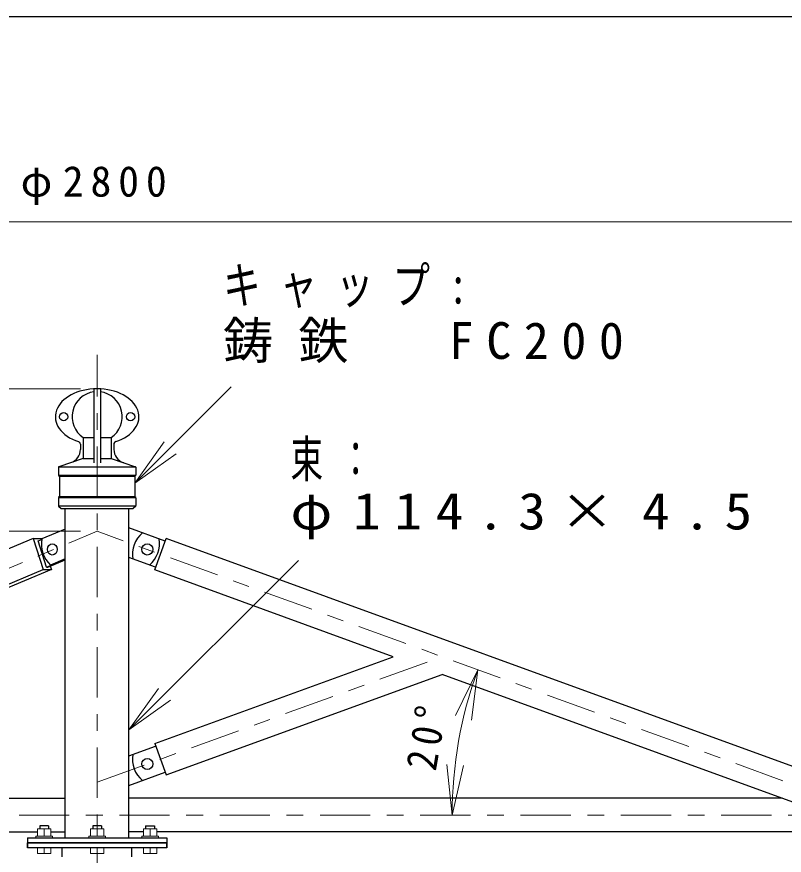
# Model space of a CAD drawing. Units: millimetres on the paper. Extents: x -385 to 0, y 0 to 267.
# Drawn here: x -109.5 to -63.5, y 216.8 to 267 of the extents above; entities that cross this region are included whole.
import ezdxf

# ---------------------------------------------------------------- set-up
doc = ezdxf.new("R2010")
doc.units = ezdxf.units.MM
doc.linetypes.add('USER2', pattern=[6, 3, -1, 1, -1])
doc.layers.add('1_30', color=3, linetype='Continuous', lineweight=25)
doc.layers.add('NAKAMURA図枠', color=7, linetype='Continuous', lineweight=13)
doc.styles.add('ＭＳ ゴシック', font='')
doc.styles.get('ＭＳ ゴシック').set_extended_font_data('MS Gothic')

# ---------------------------------------------------------------- blocks, each defined once
blk = doc.blocks.new('open_arrow')
at = {"color": 0, "linetype": 'Continuous', "lineweight": -2}
blk.add_lwpolyline([(7.5, 1.25), (0, 0), (7.5, -1.25)], dxfattribs=at)

msp = doc.modelspace()

# ---------------------------------------------------------------- linework, layer by layer
at = {"layer": '1_30', "color": 7, "lineweight": 13}
for p, q in [((-151.314, 254.742), (-57.981, 254.742)), ((-102.398, 239.094), (-96.634, 244.857)), ((-105.648, 244.742), (-172.314, 244.742)), ((-105.648, 236.227), (-162.314, 236.227)), ((-102.743, 224.341), (-92.595, 234.482)), ((-108.214, 218.415), (-107.414, 218.415)), ((-108.214, 218.415), (-108.214, 217.982)), ((-107.814, 218.415), (-107.814, 217.982)), ((-107.414, 218.415), (-107.414, 217.982)), ((-105.048, 218.415), (-105.048, 217.982)), ((-105.048, 218.415), (-104.248, 218.415)), ((-104.648, 218.415), (-104.648, 217.982)), ((-104.248, 218.415), (-104.248, 217.982)), ((-101.881, 218.415), (-101.881, 217.982)), ((-101.081, 218.415), (-101.881, 218.415)), ((-101.481, 218.415), (-101.481, 217.982)), ((-101.081, 218.415), (-101.081, 217.982)), ((-108.314, 217.982), (-108.314, 217.875)), ((-108.314, 217.982), (-107.314, 217.982)), ((-107.314, 217.982), (-107.314, 217.875)), ((-105.148, 217.982), (-105.148, 217.875)), ((-105.148, 217.982), (-104.148, 217.982)), ((-104.148, 217.982), (-104.148, 217.875)), ((-101.981, 217.982), (-101.981, 217.875)), ((-100.981, 217.982), (-101.981, 217.982)), ((-100.981, 217.982), (-100.981, 217.875)), ((-108.214, 216.942), (-108.214, 217.275)), ((-107.814, 216.942), (-107.814, 217.275)), ((-107.414, 216.942), (-107.414, 217.275)), ((-105.048, 216.942), (-105.048, 217.275)), ((-104.648, 216.942), (-104.648, 217.275)), ((-104.248, 216.942), (-104.248, 217.275)), ((-101.881, 216.942), (-101.881, 217.275)), ((-101.481, 216.942), (-101.481, 217.275)), ((-101.081, 216.942), (-101.081, 217.275)), ((-108.214, 216.942), (-107.414, 216.942)), ((-105.048, 216.942), (-104.248, 216.942)), ((-101.081, 216.942), (-101.881, 216.942))]:
    msp.add_line(p, q, dxfattribs=at)
at = {"layer": '1_30', "color": 7, "linetype": 'USER2', "lineweight": 13}
for p, q in [((-104.648, 94.284), (-104.648, 246.769)), ((-145.062, 219.242), (-104.648, 236.227)), ((-57.981, 219.242), (-104.648, 236.227)), ((-104.648, 221.209), (-84.016, 228.718)), ((-151.314, 219.242), (-57.981, 219.242))]:
    msp.add_line(p, q, dxfattribs=at)
at = {"layer": '1_30'}
for p, q in [((-104.848, 244.737), (-104.848, 240.316)), ((-104.448, 244.737), (-104.448, 240.316)), ((-105.481, 241.828), (-105.481, 240.575)), ((-105.481, 241.828), (-104.848, 241.828)), ((-104.448, 241.828), (-103.814, 241.828)), ((-103.814, 241.828), (-103.814, 240.575)), ((-105.648, 241.425), (-105.648, 241.118)), ((-103.648, 241.425), (-103.648, 241.118)), ((-105.481, 240.575), (-106.942, 240.083)), ((-105.481, 240.575), (-104.848, 240.575)), ((-104.448, 240.575), (-103.814, 240.575)), ((-103.814, 240.575), (-102.354, 240.083)), ((-106.964, 240.051), (-106.964, 239.589)), ((-106.954, 240.075), (-102.341, 240.075)), ((-102.331, 240.051), (-102.331, 239.589)), ((-106.964, 239.575), (-102.334, 239.575)), ((-106.955, 239.566), (-106.907, 239.519)), ((-106.898, 239.509), (-102.395, 239.509)), ((-106.898, 239.495), (-106.898, 238.323)), ((-102.398, 239.495), (-102.398, 238.323)), ((-102.341, 239.566), (-102.388, 239.519)), ((-106.907, 238.299), (-106.955, 238.252)), ((-106.901, 238.309), (-102.395, 238.309)), ((-102.388, 238.299), (-102.341, 238.252)), ((-106.964, 238.228), (-106.964, 237.756)), ((-106.961, 238.242), (-102.334, 238.242)), ((-102.331, 238.228), (-102.331, 237.756)), ((-106.961, 237.742), (-102.334, 237.742)), ((-106.955, 237.732), (-106.807, 237.585)), ((-106.784, 237.575), (-102.512, 237.575)), ((-106.553, 217.875), (-106.553, 237.575)), ((-102.743, 217.875), (-102.743, 237.575)), ((-102.341, 237.732), (-102.488, 237.585)), ((-106.553, 236.346), (-107.951, 235.766)), ((-100.578, 235.633), (-102.743, 236.421)), ((-108.478, 235.79), (-119.472, 231.168)), ((-108.478, 235.79), (-107.978, 235.79)), ((-108.478, 235.79), (-107.885, 233.931)), ((-107.978, 235.79), (-107.959, 235.732)), ((-101.205, 233.91), (-100.521, 235.79)), ((-58.743, 220.584), (-100.521, 235.79)), ((-108.172, 235.644), (-107.959, 235.732)), ((-107.678, 234.069), (-108.172, 235.644)), ((-107.678, 234.069), (-106.553, 234.535)), ((-107.603, 234.069), (-106.553, 234.504)), ((-106.553, 234.566), (-107.436, 234.2)), ((-101.148, 234.067), (-102.743, 234.647)), ((-115.042, 230.919), (-107.885, 233.931)), ((-107.385, 233.931), (-115.024, 230.716)), ((-107.885, 233.931), (-107.385, 233.931)), ((-107.678, 234.069), (-107.603, 234.069)), ((-107.45, 234.132), (-107.385, 233.931)), ((-107.361, 234.2), (-107.436, 234.2)), ((-86.94, 228.718), (-101.205, 233.91)), ((-101.205, 223.526), (-86.94, 228.718)), ((-100.521, 221.646), (-84.016, 227.654)), ((-59.427, 218.704), (-84.016, 227.654)), ((-102.743, 222.789), (-101.148, 223.369)), ((-101.205, 223.526), (-100.521, 221.646)), ((-102.743, 221.015), (-100.578, 221.803)), ((-139.887, 220.25), (-106.553, 220.25)), ((-63.675, 220.25), (-102.743, 220.25)), ((-151.314, 218.234), (-108.214, 218.234)), ((-107.548, 218.609), (-108.081, 218.609)), ((-108.081, 218.609), (-108.081, 218.415)), ((-107.548, 218.609), (-107.548, 218.415)), ((-107.414, 218.234), (-106.553, 218.234)), ((-104.914, 218.609), (-104.914, 218.415)), ((-104.381, 218.609), (-104.914, 218.609)), ((-104.381, 218.609), (-104.381, 218.415)), ((-101.881, 218.234), (-102.743, 218.234)), ((-101.748, 218.609), (-101.748, 218.415)), ((-101.748, 218.609), (-101.214, 218.609)), ((-101.214, 218.609), (-101.214, 218.415)), ((-57.981, 218.234), (-101.081, 218.234)), ((-108.814, 217.875), (-108.814, 217.275)), ((-108.814, 217.875), (-100.481, 217.875)), ((-100.481, 217.875), (-100.481, 217.275)), ((-108.814, 217.275), (-108.814, 217.575)), ((-108.814, 217.575), (-100.481, 217.575)), ((-100.481, 217.575), (-108.814, 217.575)), ((-108.814, 217.575), (-100.481, 217.575)), ((-108.814, 217.575), (-100.481, 217.575)), ((-100.481, 217.575), (-108.814, 217.575)), ((-100.481, 217.275), (-108.814, 217.275)), ((-106.731, 216.742), (-106.731, 217.275)), ((-102.564, 216.742), (-102.564, 217.275)), ((-100.481, 217.275), (-100.481, 217.575))]:
    msp.add_line(p, q, dxfattribs=at)
for centre, radius in [((-106.648, 243.075), 0.25), ((-102.648, 243.075), 0.25), ((-101.646, 235.135), 0.333), ((-101.646, 222.301), 0.333)]:
    msp.add_circle(centre, radius, dxfattribs=at)
for centre, radius, start, end in [((-104.648, 243.075), 1.5, 97.6624, 236.2509), ((-104.648, 243.075), 1.5, 303.749, 82.3377), ((-105.814, 241.425), 0.167, 0, 71.6425), ((-103.481, 241.425), 0.167, 108.3642, 180), ((-106.481, 241.118), 0.833, 288.6279, 0), ((-102.814, 241.118), 0.833, 180, 251.3721), ((-106.931, 240.051), 0.0333, 108.6312, 180), ((-102.364, 240.051), 0.0333, 0, 71.366), ((-106.931, 239.589), 0.0333, 180, 225), ((-106.931, 239.495), 0.0333, 0, 45), ((-102.364, 239.495), 0.0333, 135, 180), ((-102.364, 239.589), 0.0333, 315, 0), ((-106.931, 238.228), 0.0333, 134.9938, 180), ((-106.931, 238.323), 0.0333, 315, 0), ((-102.364, 238.323), 0.0333, 180, 225), ((-102.364, 238.228), 0.0333, 0, 45), ((-106.931, 237.756), 0.0333, 180, 225), ((-102.364, 237.756), 0.0333, 315, 0), ((-106.784, 237.609), 0.0333, 225, 270), ((-102.512, 237.609), 0.0333, 270, 315), ((-106.262, 235.454), 1.718, 169.5372, 226.9067), ((-100.863, 234.85), 1.667, 130, 190), ((-102.586, 235.477), 1.667, 310, 10), ((-100.863, 222.586), 1.667, 170, 230)]:
    msp.add_arc(centre, radius, start, end, dxfattribs=at)
at = {"layer": '1_30', "color": 7, "lineweight": 13}
msp.add_arc((-57.981, 219.242), 25.43, 160, 180, dxfattribs=at)
at = {"layer": '1_30'}
msp.add_ellipse((-104.648, 243.075), major_axis=(2.5, 0), ratio=0.666667, start_param=5.174431, end_param=10.533676, dxfattribs=at)
msp.add_ellipse((-107.328, 235.135), major_axis=(0, 0.333), ratio=0.866026, dxfattribs=at)
at = {"layer": 'NAKAMURA図枠', "color": 20, "lineweight": 25}
msp.add_line((0, 267), (-385, 267), dxfattribs=at)

# ---------------------------------------------------------------- block references
at = {"layer": '1_30', "color": 7, "lineweight": 13, "xscale": 0.4, "yscale": 0.4}
for p, rotation in [((-102.398, 239.094), 45), ((-81.878, 227.94), 253.4), ((-102.743, 224.341), 45), ((-83.411, 219.242), 86.6)]:
    msp.add_blockref('open_arrow', p, dxfattribs=dict(at, rotation=rotation))

# ---------------------------------------------------------------- texts
at = {"layer": '1_30', "color": 7, "style": 'ＭＳ ゴシック'}
for s, insert, char_height, attachment_point in [('\\T1.33;φ2800', (-104.648, 255.742), 1.833, 8), ('\\T1.5;\\W0.75;キャップ:', (-97.109, 250.807), 2.199, 4), ('\\T1.5;鋳鉄\u3000FC200', (-97.109, 247.507), 2.199, 4), ('\\T1.5;\\W0.65;束：', (-93.081, 240.432), 2.199, 4), ('\\T1.5;\\W1.1;φ114.3×4.5', (-93.081, 237.132), 2.199, 4)]:
    msp.add_mtext(s, dxfattribs=dict(at, insert=insert, char_height=char_height, attachment_point=attachment_point))
at = {"layer": '1_30', "color": 7, "insert": (-84.01, 223.832), "char_height": 1.833, "attachment_point": 8, "rotation": 80, "style": 'ＭＳ ゴシック'}
msp.add_mtext('\\T1.33;\\W0.9;20°', dxfattribs=at)

doc.saveas('drawing.dxf')
